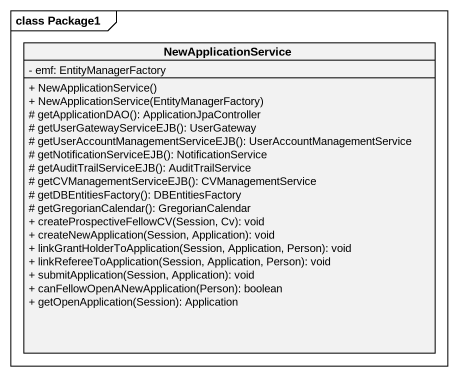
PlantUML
@startuml
mainframe class Package1
hide circle
hide empty members
skinparam classAttributeIconSize 0
class NewApplicationService {
  - emf: EntityManagerFactory
  + NewApplicationService()
  + NewApplicationService(EntityManagerFactory)
  # getApplicationDAO(): ApplicationJpaController
  # getUserGatewayServiceEJB(): UserGateway
  # getUserAccountManagementServiceEJB(): UserAccountManagementService
  # getNotificationServiceEJB(): NotificationService
  # getAuditTrailServiceEJB(): AuditTrailService
  # getCVManagementServiceEJB(): CVManagementService
  # getDBEntitiesFactory(): DBEntitiesFactory
  # getGregorianCalendar(): GregorianCalendar
  + createProspectiveFellowCV(Session, Cv): void
  + createNewApplication(Session, Application): void
  + linkGrantHolderToApplication(Session, Application, Person): void
  + linkRefereeToApplication(Session, Application, Person): void
  + submitApplication(Session, Application): void
  + canFellowOpenANewApplication(Person): boolean
  + getOpenApplication(Session): Application
}
@enduml
